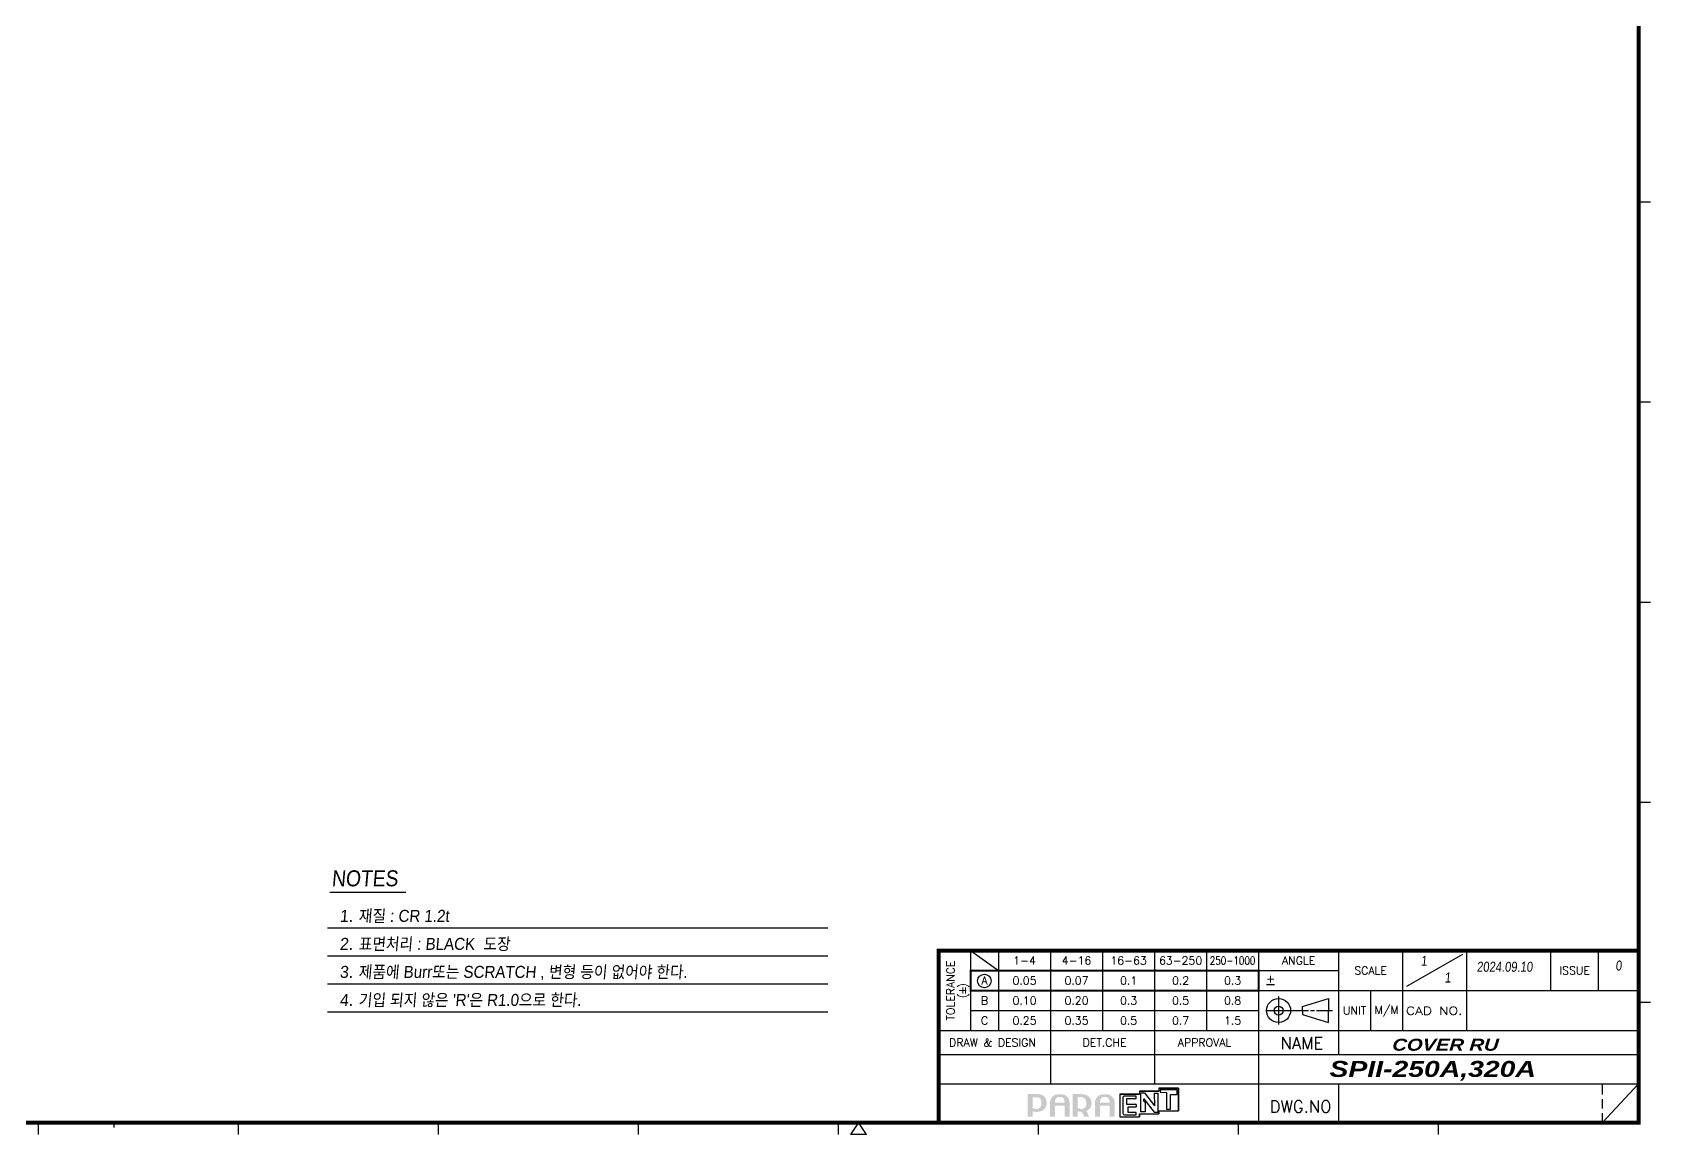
# Model space of a CAD drawing. Extents: x -425 to 6552, y -3049 to 3105.
# Drawn here: x 3568.7 to 3973.2, y -2558.3 to -2282.8 of the extents above; entities that cross this region are included whole.
import ezdxf
from ezdxf.enums import TextEntityAlignment as Align

# ---------------------------------------------------------------- set-up
doc = ezdxf.new("R2010")
doc.units = 0
doc.linetypes.add('CENTER', pattern=[17.8, 10.75, -2.35, 2.35, -2.35])
doc.linetypes.add('HIDDEN', pattern=[3.525, 2.35, -1.175])
doc.layers.get('0').update_dxf_attribs({"linetype": 'CONTINUOUS'})
doc.layers.add('2', color=2, linetype='CONTINUOUS')
doc.layers.add('3', color=112, linetype='CENTER')
doc.styles.add('A', font='GOTHIC.TTF')
doc.styles.add('HANGUL1', font='arial.ttf', dxfattribs={"width": 0.8, "oblique": 5, "height": 2.5})
doc.styles.add('N', font='arialbi.ttf', dxfattribs={"width": 0.8, "oblique": 5})
doc.styles.add('OMI-1', font='arial.ttf', dxfattribs={"oblique": 1})
doc.styles.add('SIM', font='simplex')

msp = doc.modelspace()

# ---------------------------------------------------------------- hatches: boundary and pattern name
h = msp.add_hatch(color=256)
edge = h.paths.add_edge_path()
edge.add_spline(control_points=[(3820.67, -2551.45), (3820.46, -2551.69), (3820.14, -2551.85), (3819.66, -2551.85), (3819.55, -2551.85), (3819.38, -2551.83), (3819.18, -2551.79), (3818.97, -2551.74), (3818.86, -2551.63), (3818.81, -2551.58), (3818.81, -2551.51), (3818.81, -2549.06), (3818.81, -2548.91), (3818.94, -2548.91), (3819.72, -2548.91), (3819.72, -2548.91), (3820.16, -2548.91), (3820.45, -2549.03), (3820.66, -2549.28), (3820.89, -2549.53), (3820.95, -2549.95), (3820.95, -2550.32), (3820.95, -2550.7), (3820.88, -2551.21), (3820.67, -2551.45)], knot_values=[0, 0, 0, 0, 1, 1, 1, 2, 2, 2, 3, 3, 3, 4, 4, 4, 5, 5, 5, 6, 6, 6, 7, 7, 7, 8, 8, 8, 8], degree=3, periodic=0)
edge = h.paths.add_edge_path(flags=16)
edge.add_spline(control_points=[(3819.76, -2548.15), (3819.76, -2548.15), (3817.68, -2548.15), (3817.68, -2548.15), (3817.68, -2548.15), (3817.48, -2548.15), (3817.48, -2548.15), (3817.48, -2548.15), (3817.48, -2553.8), (3817.48, -2553.8), (3817.48, -2553.8), (3818.81, -2553.8), (3818.81, -2553.8), (3818.81, -2553.8), (3818.81, -2552.62), (3818.81, -2552.44), (3818.94, -2552.48), (3819.11, -2552.57), (3819.71, -2552.59), (3820.35, -2552.61), (3821.28, -2552.4), (3821.68, -2551.9), (3822.08, -2551.42), (3822.28, -2550.89), (3822.28, -2550.33), (3822.28, -2549.67), (3822.05, -2549.11), (3821.61, -2548.66), (3821.16, -2548.22), (3820.54, -2548.15), (3819.76, -2548.15)], knot_values=[0, 0, 0, 0, 1, 1, 1, 2, 2, 2, 3, 3, 3, 4, 4, 4, 5, 5, 5, 6, 6, 6, 7, 7, 7, 8, 8, 8, 9, 9, 9, 10, 10, 10, 10], degree=3, periodic=0)
h = msp.add_hatch(color=256)
edge = h.paths.add_edge_path()
edge.add_spline(control_points=[(3826.75, -2550.29), (3826.61, -2550.29), (3824.35, -2550.29), (3824.34, -2550.29), (3824.34, -2550.29), (3824.34, -2550.27), (3824.34, -2550.27), (3824.34, -2549.96), (3824.43, -2549.42), (3824.62, -2549.2), (3824.79, -2549), (3825.12, -2548.83), (3825.53, -2548.83), (3825.94, -2548.83), (3826.23, -2548.96), (3826.44, -2549.16), (3826.64, -2549.37), (3826.75, -2549.96), (3826.75, -2550.27), (3826.75, -2550.27), (3826.75, -2550.28), (3826.75, -2550.29)], knot_values=[0, 0, 0, 0, 1, 1, 1, 2, 2, 2, 3, 3, 3, 4, 4, 4, 5, 5, 5, 6, 6, 6, 7, 7, 7, 7], degree=3, periodic=0)
edge = h.paths.add_edge_path(flags=16)
edge.add_spline(control_points=[(3825.53, -2548.15), (3824.63, -2548.15), (3824.06, -2548.38), (3823.68, -2548.83), (3823.3, -2549.28), (3823.11, -2549.66), (3823.11, -2550.19), (3823.11, -2550.19), (3823.11, -2553.8), (3823.11, -2553.8), (3823.11, -2553.8), (3824.34, -2553.8), (3824.34, -2553.8), (3824.34, -2553.8), (3824.34, -2552.11), (3824.34, -2551.01), (3824.35, -2551.01), (3826.61, -2551.01), (3826.75, -2551.01), (3826.75, -2551.15), (3826.75, -2553.8), (3826.75, -2553.8), (3826.75, -2553.8), (3827.99, -2553.8), (3827.99, -2553.8), (3827.99, -2553.8), (3827.99, -2550.19), (3827.99, -2550.19), (3827.99, -2549.66), (3827.8, -2549.28), (3827.42, -2548.83), (3827.04, -2548.38), (3826.43, -2548.15), (3825.53, -2548.15)], knot_values=[0, 0, 0, 0, 1, 1, 1, 2, 2, 2, 3, 3, 3, 4, 4, 4, 5, 5, 5, 6, 6, 6, 7, 7, 7, 8, 8, 8, 9, 9, 9, 10, 10, 10, 11, 11, 11, 11], degree=3, periodic=0)
h = msp.add_hatch(color=256)
edge = h.paths.add_edge_path()
edge.add_spline(control_points=[(3831.86, -2551.5), (3831.6, -2551.74), (3831.29, -2551.86), (3830.85, -2551.86), (3830.73, -2551.86), (3830.57, -2551.85), (3830.42, -2551.79), (3830.29, -2551.75), (3830.02, -2551.61), (3829.98, -2551.57), (3829.98, -2551.49), (3829.98, -2549.02), (3829.98, -2548.87), (3830.12, -2548.87), (3830.97, -2548.87), (3830.97, -2548.87), (3831.36, -2548.87), (3831.59, -2549.07), (3831.84, -2549.33), (3832.08, -2549.58), (3832.2, -2550), (3832.2, -2550.35), (3832.2, -2550.73), (3832.12, -2551.27), (3831.86, -2551.5)], knot_values=[0, 0, 0, 0, 1, 1, 1, 2, 2, 2, 3, 3, 3, 4, 4, 4, 5, 5, 5, 6, 6, 6, 7, 7, 7, 8, 8, 8, 8], degree=3, periodic=0)
edge = h.paths.add_edge_path(flags=16)
edge.add_spline(control_points=[(3831.01, -2548.15), (3831.01, -2548.15), (3828.93, -2548.15), (3828.93, -2548.15), (3828.93, -2548.15), (3828.73, -2548.15), (3828.73, -2548.15), (3828.73, -2548.15), (3828.73, -2553.8), (3828.73, -2553.8), (3828.73, -2553.8), (3829.98, -2553.8), (3829.98, -2553.8), (3829.98, -2553.8), (3829.98, -2552.57), (3829.98, -2552.39), (3830.12, -2552.43), (3830.25, -2552.47), (3830.37, -2552.49), (3830.38, -2552.49), (3830.76, -2552.54), (3830.86, -2552.55), (3831.07, -2552.7), (3831.23, -2552.98), (3831.36, -2553.16), (3831.49, -2553.36), (3831.64, -2553.8), (3831.64, -2553.8), (3831.64, -2553.8), (3832.83, -2553.8), (3832.83, -2553.8), (3832.83, -2553.8), (3832.67, -2553.14), (3832.51, -2552.88), (3832.41, -2552.72), (3832.26, -2552.56), (3832.09, -2552.4), (3832.45, -2552.25), (3832.8, -2552.02), (3833.04, -2551.74), (3833.37, -2551.35), (3833.49, -2550.89), (3833.49, -2550.36), (3833.49, -2549.64), (3833.3, -2549.22), (3832.84, -2548.79), (3832.38, -2548.37), (3831.77, -2548.15), (3831.01, -2548.15)], knot_values=[0, 0, 0, 0, 1, 1, 1, 2, 2, 2, 3, 3, 3, 4, 4, 4, 5, 5, 5, 6, 6, 6, 7, 7, 7, 8, 8, 8, 9, 9, 9, 10, 10, 10, 11, 11, 11, 12, 12, 12, 13, 13, 13, 14, 14, 14, 15, 15, 15, 16, 16, 16, 16], degree=3, periodic=0)
h = msp.add_hatch(color=256)
edge = h.paths.add_edge_path()
edge.add_spline(control_points=[(3838, -2550.29), (3837.86, -2550.29), (3835.6, -2550.29), (3835.59, -2550.29), (3835.59, -2550.29), (3835.59, -2550.27), (3835.59, -2550.27), (3835.59, -2549.96), (3835.68, -2549.42), (3835.87, -2549.2), (3836.04, -2549), (3836.37, -2548.83), (3836.78, -2548.83), (3837.19, -2548.83), (3837.48, -2548.96), (3837.69, -2549.16), (3837.89, -2549.37), (3838, -2549.96), (3838, -2550.27), (3838, -2550.27), (3838, -2550.28), (3838, -2550.29)], knot_values=[0, 0, 0, 0, 1, 1, 1, 2, 2, 2, 3, 3, 3, 4, 4, 4, 5, 5, 5, 6, 6, 6, 7, 7, 7, 7], degree=3, periodic=0)
edge = h.paths.add_edge_path(flags=16)
edge.add_spline(control_points=[(3836.78, -2548.15), (3835.88, -2548.15), (3835.31, -2548.38), (3834.93, -2548.83), (3834.55, -2549.28), (3834.36, -2549.66), (3834.36, -2550.19), (3834.36, -2550.19), (3834.36, -2553.8), (3834.36, -2553.8), (3834.36, -2553.8), (3835.59, -2553.8), (3835.59, -2553.8), (3835.59, -2553.8), (3835.59, -2552.11), (3835.59, -2551.01), (3835.6, -2551.01), (3837.86, -2551.01), (3838, -2551.01), (3838, -2551.15), (3838, -2553.8), (3838, -2553.8), (3838, -2553.8), (3839.24, -2553.8), (3839.24, -2553.8), (3839.24, -2553.8), (3839.24, -2550.19), (3839.24, -2550.19), (3839.24, -2549.66), (3839.05, -2549.28), (3838.67, -2548.83), (3838.29, -2548.38), (3837.68, -2548.15), (3836.78, -2548.15)], knot_values=[0, 0, 0, 0, 1, 1, 1, 2, 2, 2, 3, 3, 3, 4, 4, 4, 5, 5, 5, 6, 6, 6, 7, 7, 7, 8, 8, 8, 9, 9, 9, 10, 10, 10, 11, 11, 11, 11], degree=3, periodic=0)

# ---------------------------------------------------------------- linework, layer by layer
for p, q in [((3973.24, -2325.26), (3970.24, -2325.26)), ((3973.24, -2375.26), (3970.24, -2375.26)), ((3973.24, -2425.26), (3970.24, -2425.26)), ((3973.24, -2475.26), (3970.24, -2475.26)), ((3642.51, -2506.6), (3767.58, -2506.6)), ((3642.51, -2513.6), (3767.58, -2513.6)), ((3803.24, -2512.26), (3810.24, -2517.26)), ((3803.24, -2512.26), (3803.24, -2532.26)), ((3810.24, -2512.26), (3810.24, -2532.26)), ((3823.24, -2512.26), (3823.24, -2532.26)), ((3836.24, -2512.26), (3836.24, -2532.26)), ((3849.24, -2512.26), (3849.24, -2545.53)), ((3862.24, -2512.26), (3862.24, -2532.26)), ((3875.24, -2512.26), (3875.24, -2555.26)), ((3895.24, -2512.26), (3895.24, -2538.26)), ((3911.24, -2512.26), (3911.24, -2532.26)), ((3926.24, -2513.26), (3912.24, -2521.26)), ((3927.24, -2512.26), (3927.24, -2532.26)), ((3948.24, -2512.26), (3948.24, -2522.26)), ((3960.24, -2522.26), (3960.24, -2512.26)), ((3803.24, -2517.26), (3895.24, -2517.26)), ((3642.51, -2520.6), (3767.58, -2520.6)), ((3803.24, -2522.26), (3970.24, -2522.26)), ((3877.24, -2520.76), (3879.24, -2520.76)), ((3880.24, -2523.76), (3880.24, -2530.76)), ((3903.24, -2522.26), (3903.24, -2532.26)), ((3642.51, -2527.6), (3767.58, -2527.6)), ((3803.24, -2527.26), (3875.24, -2527.26)), ((3877.24, -2527.26), (3887.74, -2527.26)), ((3886.24, -2526.26), (3892.74, -2524.26)), ((3886.24, -2527.26), (3886.24, -2526.26)), ((3886.24, -2527.26), (3886.24, -2528.26)), ((3888.24, -2527.26), (3889.24, -2527.26)), ((3889.74, -2527.26), (3893.74, -2527.26)), ((3892.74, -2524.26), (3892.74, -2527.26)), ((3892.74, -2530.26), (3892.74, -2527.26)), ((3973.24, -2525.26), (3970.24, -2525.26)), ((3886.24, -2528.26), (3892.74, -2530.26)), ((3795.24, -2532.26), (3970.24, -2532.26)), ((3823.24, -2532.26), (3823.24, -2545.53)), ((3795.24, -2538.26), (3875.24, -2538.26)), ((3875.24, -2538.26), (3970.24, -2538.26)), ((3795.24, -2545.53), (3970.24, -2545.53)), ((3845.44, -2548.18), (3840.57, -2548.18)), ((3840.57, -2548.18), (3840.57, -2553.8)), ((3850.32, -2547.43), (3845.44, -2547.43)), ((3845.44, -2547.43), (3845.44, -2548.18)), ((3845.72, -2548.2), (3845.72, -2552.6)), ((3846.12, -2547.8), (3846.7, -2547.8)), ((3846.7, -2547.8), (3849.19, -2551.1)), ((3849.18, -2547.87), (3850.03, -2547.87)), ((3849.18, -2547.87), (3849.19, -2551.1)), ((3850.03, -2547.87), (3850.03, -2552.61)), ((3855.19, -2546.68), (3850.32, -2546.68)), ((3850.32, -2546.68), (3850.32, -2547.43)), ((3850.62, -2547.1), (3850.61, -2547.69)), ((3850.61, -2547.69), (3852.25, -2547.7)), ((3854.9, -2547.1), (3850.62, -2547.1)), ((3852.25, -2547.7), (3852.26, -2551.88)), ((3853.24, -2551.88), (3853.25, -2548.25)), ((3853.25, -2548.25), (3854.9, -2548.25)), ((3854.9, -2548.25), (3854.9, -2547.1)), ((3855.19, -2552.3), (3855.19, -2546.68)), ((3895.24, -2545.53), (3895.24, -2555.26)), ((3961.24, -2555.26), (3970.24, -2545.53)), ((3841.32, -2549.05), (3841.33, -2552.93)), ((3844.68, -2548.65), (3841.72, -2548.65)), ((3842.27, -2550.7), (3842.27, -2549.24)), ((3842.27, -2549.24), (3844.68, -2549.24)), ((3844.68, -2550.7), (3842.27, -2550.7)), ((3842.67, -2552.74), (3842.67, -2551.29)), ((3842.67, -2551.29), (3844.68, -2551.29)), ((3844.68, -2549.24), (3844.68, -2548.65)), ((3844.68, -2550.7), (3844.68, -2551.29)), ((3846.58, -2549.29), (3849.17, -2552.61)), ((3846.58, -2549.9), (3846.58, -2549.29)), ((3846.58, -2549.9), (3846.89, -2550.27)), ((3846.89, -2550.27), (3846.9, -2552.6)), ((3850.32, -2553.05), (3850.32, -2552.3)), ((3850.32, -2552.3), (3855.19, -2552.3)), ((3852.26, -2551.88), (3853.24, -2551.88)), ((3570.24, -2558.26), (3570.24, -2555.26)), ((3620.24, -2558.26), (3620.24, -2555.26)), ((3670.24, -2558.26), (3670.24, -2555.26)), ((3720.24, -2558.26), (3720.24, -2555.26)), ((3770.24, -2558.26), (3770.24, -2555.26)), ((3775.24, -2555.26), (3773.24, -2558.26)), ((3777.24, -2558.26), (3775.24, -2555.26)), ((3820.24, -2558.26), (3820.24, -2555.26)), ((3840.57, -2553.8), (3845.44, -2553.8)), ((3841.73, -2553.33), (3844.68, -2553.33)), ((3844.68, -2552.74), (3842.67, -2552.74)), ((3844.68, -2553.33), (3844.68, -2552.74)), ((3845.44, -2553.8), (3845.44, -2553.05)), ((3845.44, -2553.05), (3850.32, -2553.05)), ((3846.9, -2552.6), (3845.72, -2552.6)), ((3849.17, -2552.61), (3850.03, -2552.61)), ((3870.24, -2558.26), (3870.24, -2555.26)), ((3920.24, -2558.26), (3920.24, -2555.26)), ((3777.24, -2558.26), (3773.24, -2558.26))]:
    msp.add_line(p, q)
at = {"color": 3}
for p, q in [((3840.57, -2548.18), (3840.57, -2553.8)), ((3840.57, -2548.18), (3845.44, -2548.18)), ((3845.44, -2547.43), (3845.44, -2548.18)), ((3845.44, -2547.43), (3850.32, -2547.43)), ((3850.32, -2546.68), (3850.32, -2547.43)), ((3850.32, -2546.68), (3855.19, -2546.68)), ((3855.19, -2546.68), (3855.19, -2552.3)), ((3850.32, -2552.3), (3850.32, -2553.05)), ((3850.32, -2552.3), (3855.19, -2552.3)), ((3840.57, -2553.8), (3845.44, -2553.8)), ((3845.44, -2553.05), (3845.44, -2553.8)), ((3845.44, -2553.05), (3850.32, -2553.05))]:
    msp.add_line(p, q, dxfattribs=at)
at = {"linetype": 'HIDDEN'}
msp.add_line((3961.24, -2555.26), (3961.24, -2545.53), dxfattribs=at)
at = {"const_width": 1}
msp.add_lwpolyline([(3970.24, -2005.26), (3170.24, -2005.26), (3170.24, -2555.26), (3970.24, -2555.26)], close=True, dxfattribs=at)
for points, const_width in [([(3795.24, -2555.26), (3795.24, -2512.26), (3970.24, -2512.26)], 1), ([(3803.24, -2517.26), (3875.24, -2517.26), (3875.24, -2522.26), (3803.24, -2522.26), (3803.24, -2517.26)], 0.5)]:
    msp.add_lwpolyline(points, dxfattribs=dict(const_width=const_width))
for centre, radius in [((3806.69, -2519.86), 1.69), ((3880.24, -2527.26), 3), ((3880.24, -2527.26), 1.12)]:
    msp.add_circle(centre, radius)
for centre, start, end in [((3846.12, -2548.2), 90.2374, 180), ((3841.72, -2549.05), 89.9532, 180.0946), ((3841.73, -2552.93), 180.0946, 270.0249)]:
    msp.add_arc(centre, 0.4, start, end)
at = {"layer": '2'}
msp.add_lwpolyline([(3643.11, -2497.68), (3662.11, -2497.68)], dxfattribs=at)
at = {"layer": '3', "linetype": 'CENTER', "ltscale": 0.5}
msp.add_line((3589.09, -2555.26), (3589.09, -2556.45), dxfattribs=at)

# ---------------------------------------------------------------- texts
at = {"oblique": 5}
for s, height, style, width, p in [('NOTES', 4, 'A', 0.9, (3643.51, -2496.22)), ('재질 : CR 1.2t', 3, 'HANGUL1', 0.9, (3650.23, -2505.1)), ('표면처리 : BLACK  도장', 3, 'HANGUL1', 0.9, (3650.23, -2512.1)), ('제품에 Burr또는 SCRATCH , 변형 등이 없어야 한다.', 3, 'HANGUL1', 0.9, (3650.23, -2519.1)), ('1', 2.5, 'OMI-1', 0.8, (3915.79, -2516.08)), ('1', 2.5, 'OMI-1', 0.8, (3921.74, -2520.25)), ("기입 되지 않은 'R'은 R1.0으로 한다.", 3, 'HANGUL1', 0.9, (3650.23, -2526.1)), ('COVER RU', 3, 'N', 1.2, (3908.58, -2537.3))]:
    msp.add_text(s, height=height, dxfattribs=dict(at, style=style, width=width)).set_placement(p)
at = {"style": 'A', "oblique": 5}
for s, p in [('1.', (3645.53, -2505.1)), ('2.', (3645.53, -2512.1)), ('3.', (3645.53, -2519.1)), ('4.', (3645.53, -2526.1))]:
    msp.add_text(s, height=3, dxfattribs=at).set_placement(p)
at = {"style": 'SIM'}
for s, p in [('TOLERANCE', (3799.24, -2522.26)), ('( )', (3802.24, -2522.26)), ('-', (3802.87, -2522.24))]:
    msp.add_text(s, height=2, rotation=90, dxfattribs=at).set_placement(p, align=Align.CENTER)
for s, height, p in [('1-4', 2, (3816.74, -2514.76)), ('4-16', 2, (3829.74, -2514.76)), ('16-63', 2, (3842.74, -2514.76)), ('63-250', 2, (3855.74, -2514.76)), ('ANGLE', 2, (3885.24, -2514.76)), ('A', 2, (3806.74, -2519.76)), ('0.05', 2, (3816.74, -2519.76)), ('0.07', 2, (3829.74, -2519.76)), ('0.1', 2, (3842.74, -2519.76)), ('0.2', 2, (3855.74, -2519.76)), ('0.3', 2, (3868.74, -2519.76)), ('SCALE', 2, (3903.24, -2517.26)), ('ISSUE', 2, (3954.24, -2517.26)), ('B', 2, (3806.74, -2524.76)), ('0.10', 2, (3816.74, -2524.76)), ('0.20', 2, (3829.74, -2524.76)), ('0.3', 2, (3842.74, -2524.76)), ('0.5', 2, (3855.74, -2524.76)), ('0.8', 2, (3868.74, -2524.76)), ('UNIT', 2, (3899.24, -2527.26)), ('M/M', 2, (3907.24, -2527.26)), ('C', 2, (3806.74, -2529.76)), ('0.25', 2, (3816.74, -2529.76)), ('0.35', 2, (3829.74, -2529.76)), ('0.5', 2, (3842.74, -2529.76)), ('0.7', 2, (3855.74, -2529.76)), ('1.5', 2, (3868.74, -2529.76)), ('DRAW & DESIGN', 2, (3808.74, -2535.26)), ('DET.CHE', 2, (3836.74, -2535.26)), ('APPROVAL', 2, (3861.74, -2535.26)), ('NAME', 3, (3886.08, -2535.42)), ('DWG.NO', 3, (3885.74, -2551.26))]:
    msp.add_text(s, height=height, dxfattribs=at).set_placement(p, align=Align.MIDDLE)
at = {"style": 'SIM', "width": 0.8}
msp.add_text('250-1000', height=2, dxfattribs=at).set_placement((3868.74, -2514.76), align=Align.MIDDLE)
at = {"style": 'OMI-1', "oblique": 5, "width": 0.8}
for s, p in [('2024.09.10', (3936.75, -2517.57)), ('0', (3965.24, -2517.26))]:
    msp.add_text(s, height=2.5, dxfattribs=at).set_placement(p, align=Align.CENTER)
at = {"style": 'SIM'}
msp.add_text('+', height=2, dxfattribs=at).set_placement((3878.24, -2520.26), align=Align.CENTER)
msp.add_text('+', height=2, rotation=90, dxfattribs=at).set_placement((3801.14, -2522.24), align=Align.MIDDLE)
for s, height, style, width, p, p2 in [('CAD NO.', 2, 'SIM', 1.148815, (3912.08, -2528.31), (3926.19, -2528.31)), ('SPII-250A,320A', 4, 'N', 1.267671, (3892.97, -2543.84), (3944.55, -2543.84))]:
    msp.add_text(s, height=height, dxfattribs=dict(style=style, width=width)).set_placement(p, p2, align=Align.FIT)

doc.saveas('drawing.dxf')
